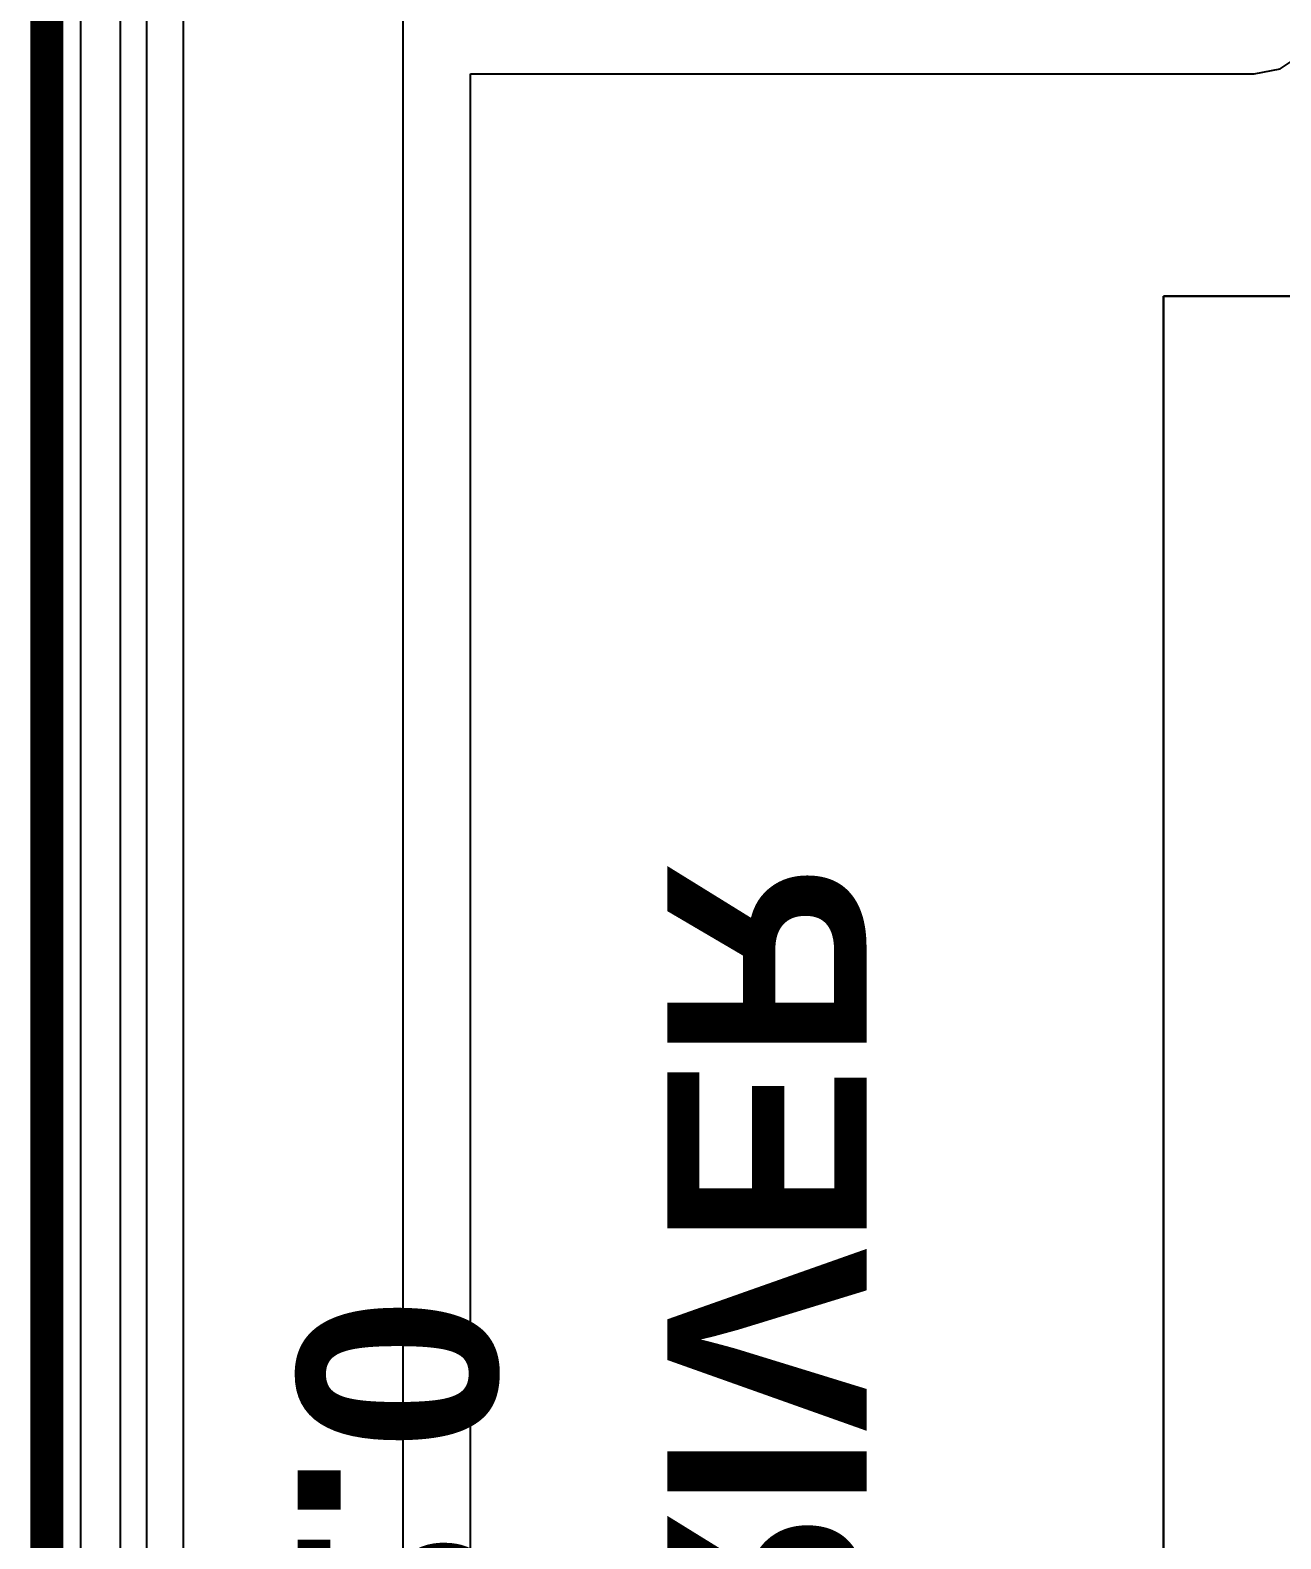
# Model space of a CAD drawing. Header units: inches. Extents: x -3 to 5259, y -3 to 5282.
# Drawn here: x -2.85 to 6.71, y 86.56 to 98.1 of the extents above; entities that cross this region are included whole.
import ezdxf

# ---------------------------------------------------------------- set-up
doc = ezdxf.new("R2010")
doc.units = ezdxf.units.IN
for name, color, linetype in [('Board Outline', 216, 'Continuous'), ('Bottom Layer', 5, 'Continuous'), ('Bottom Overlay', 54, 'Continuous'), ('Layer 1', 16, 'Continuous'), ('Layer 2', 76, 'Continuous'), ('Top Layer', 1, 'Continuous')]:
    doc.layers.add(name, color=color, linetype=linetype)
doc.styles.add('Arial_Bold', font='', dxfattribs={"height": 0.2})
doc.styles.get('Arial_Bold').set_extended_font_data('Arial', bold=True)

msp = doc.modelspace()

# ---------------------------------------------------------------- linework, layer by layer
at = {"layer": 'Board Outline'}
msp.add_lwpolyline([(-2.722, -2.722, 0.254, 0.254, 0), (-2.722, 107.278, 0.254, 0.254, 0)], format="xyseb", dxfattribs=at)
at = {"layer": 'Bottom Layer'}
msp.add_line((-1.676, 75.438), (-1.676, 99.286), dxfattribs=at)
at = {"layer": 'Layer 1'}
for p, q in [((-2.463, -2.463), (-2.463, 107.019)), ((0, 98.279), (0, 28.702)), ((6.71, 97.8), (6.878, 97.913)), ((0.518, 28.917), (0.518, 97.761)), ((0.518, 97.761), (6.511, 97.761)), ((6.511, 97.761), (6.71, 97.8))]:
    msp.add_line(p, q, dxfattribs=at)
at = {"layer": 'Layer 2'}
msp.add_line((-2.158, -2.016), (-2.158, 106.564), dxfattribs=at)
at = {"layer": 'Top Layer'}
for p, q in [((-1.956, 24.23), (-1.956, 99.509)), ((5.816, 67.31), (5.817, 96.063)), ((5.817, 96.063), (5.816, 67.31)), ((5.817, 96.063), (43.79, 96.063)), ((43.79, 96.063), (5.817, 96.063))]:
    msp.add_line(p, q, dxfattribs=at)

# ---------------------------------------------------------------- texts
at = {"layer": 'Bottom Overlay', "style": 'Arial_Bold', "text_generation_flag": 2}
for s, p in [('BLDC DRIVER', (2.022, 77.202)), ('Rev-v2.0', (-0.805, 79.657))]:
    msp.add_text(s, height=1.524, rotation=270, dxfattribs=at).set_placement(p)

doc.saveas('drawing.dxf')
